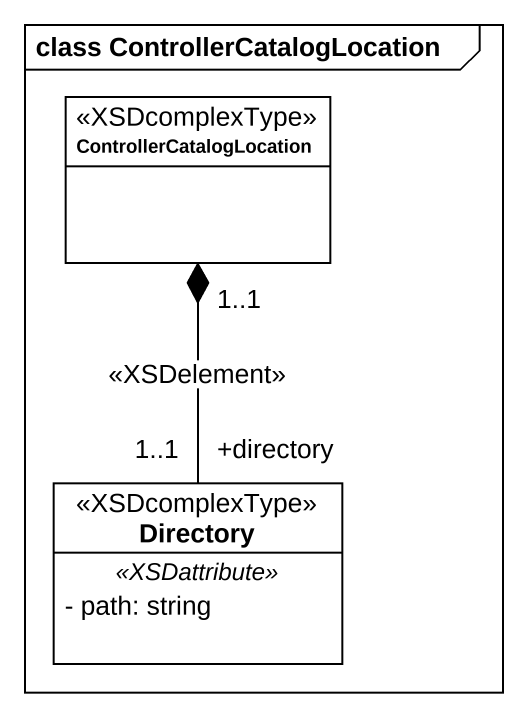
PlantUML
@startuml
mainframe class ControllerCatalogLocation
hide circle
hide empty members
skinparam classAttributeIconSize 0
class ControllerCatalogLocation <<XSDcomplexType>>
class Directory <<XSDcomplexType>> {
  .. <<XSDattribute>> ..
  - path: string
}
ControllerCatalogLocation "1..1" *-- "+directory\n1..1" Directory : <<XSDelement>>
@enduml
